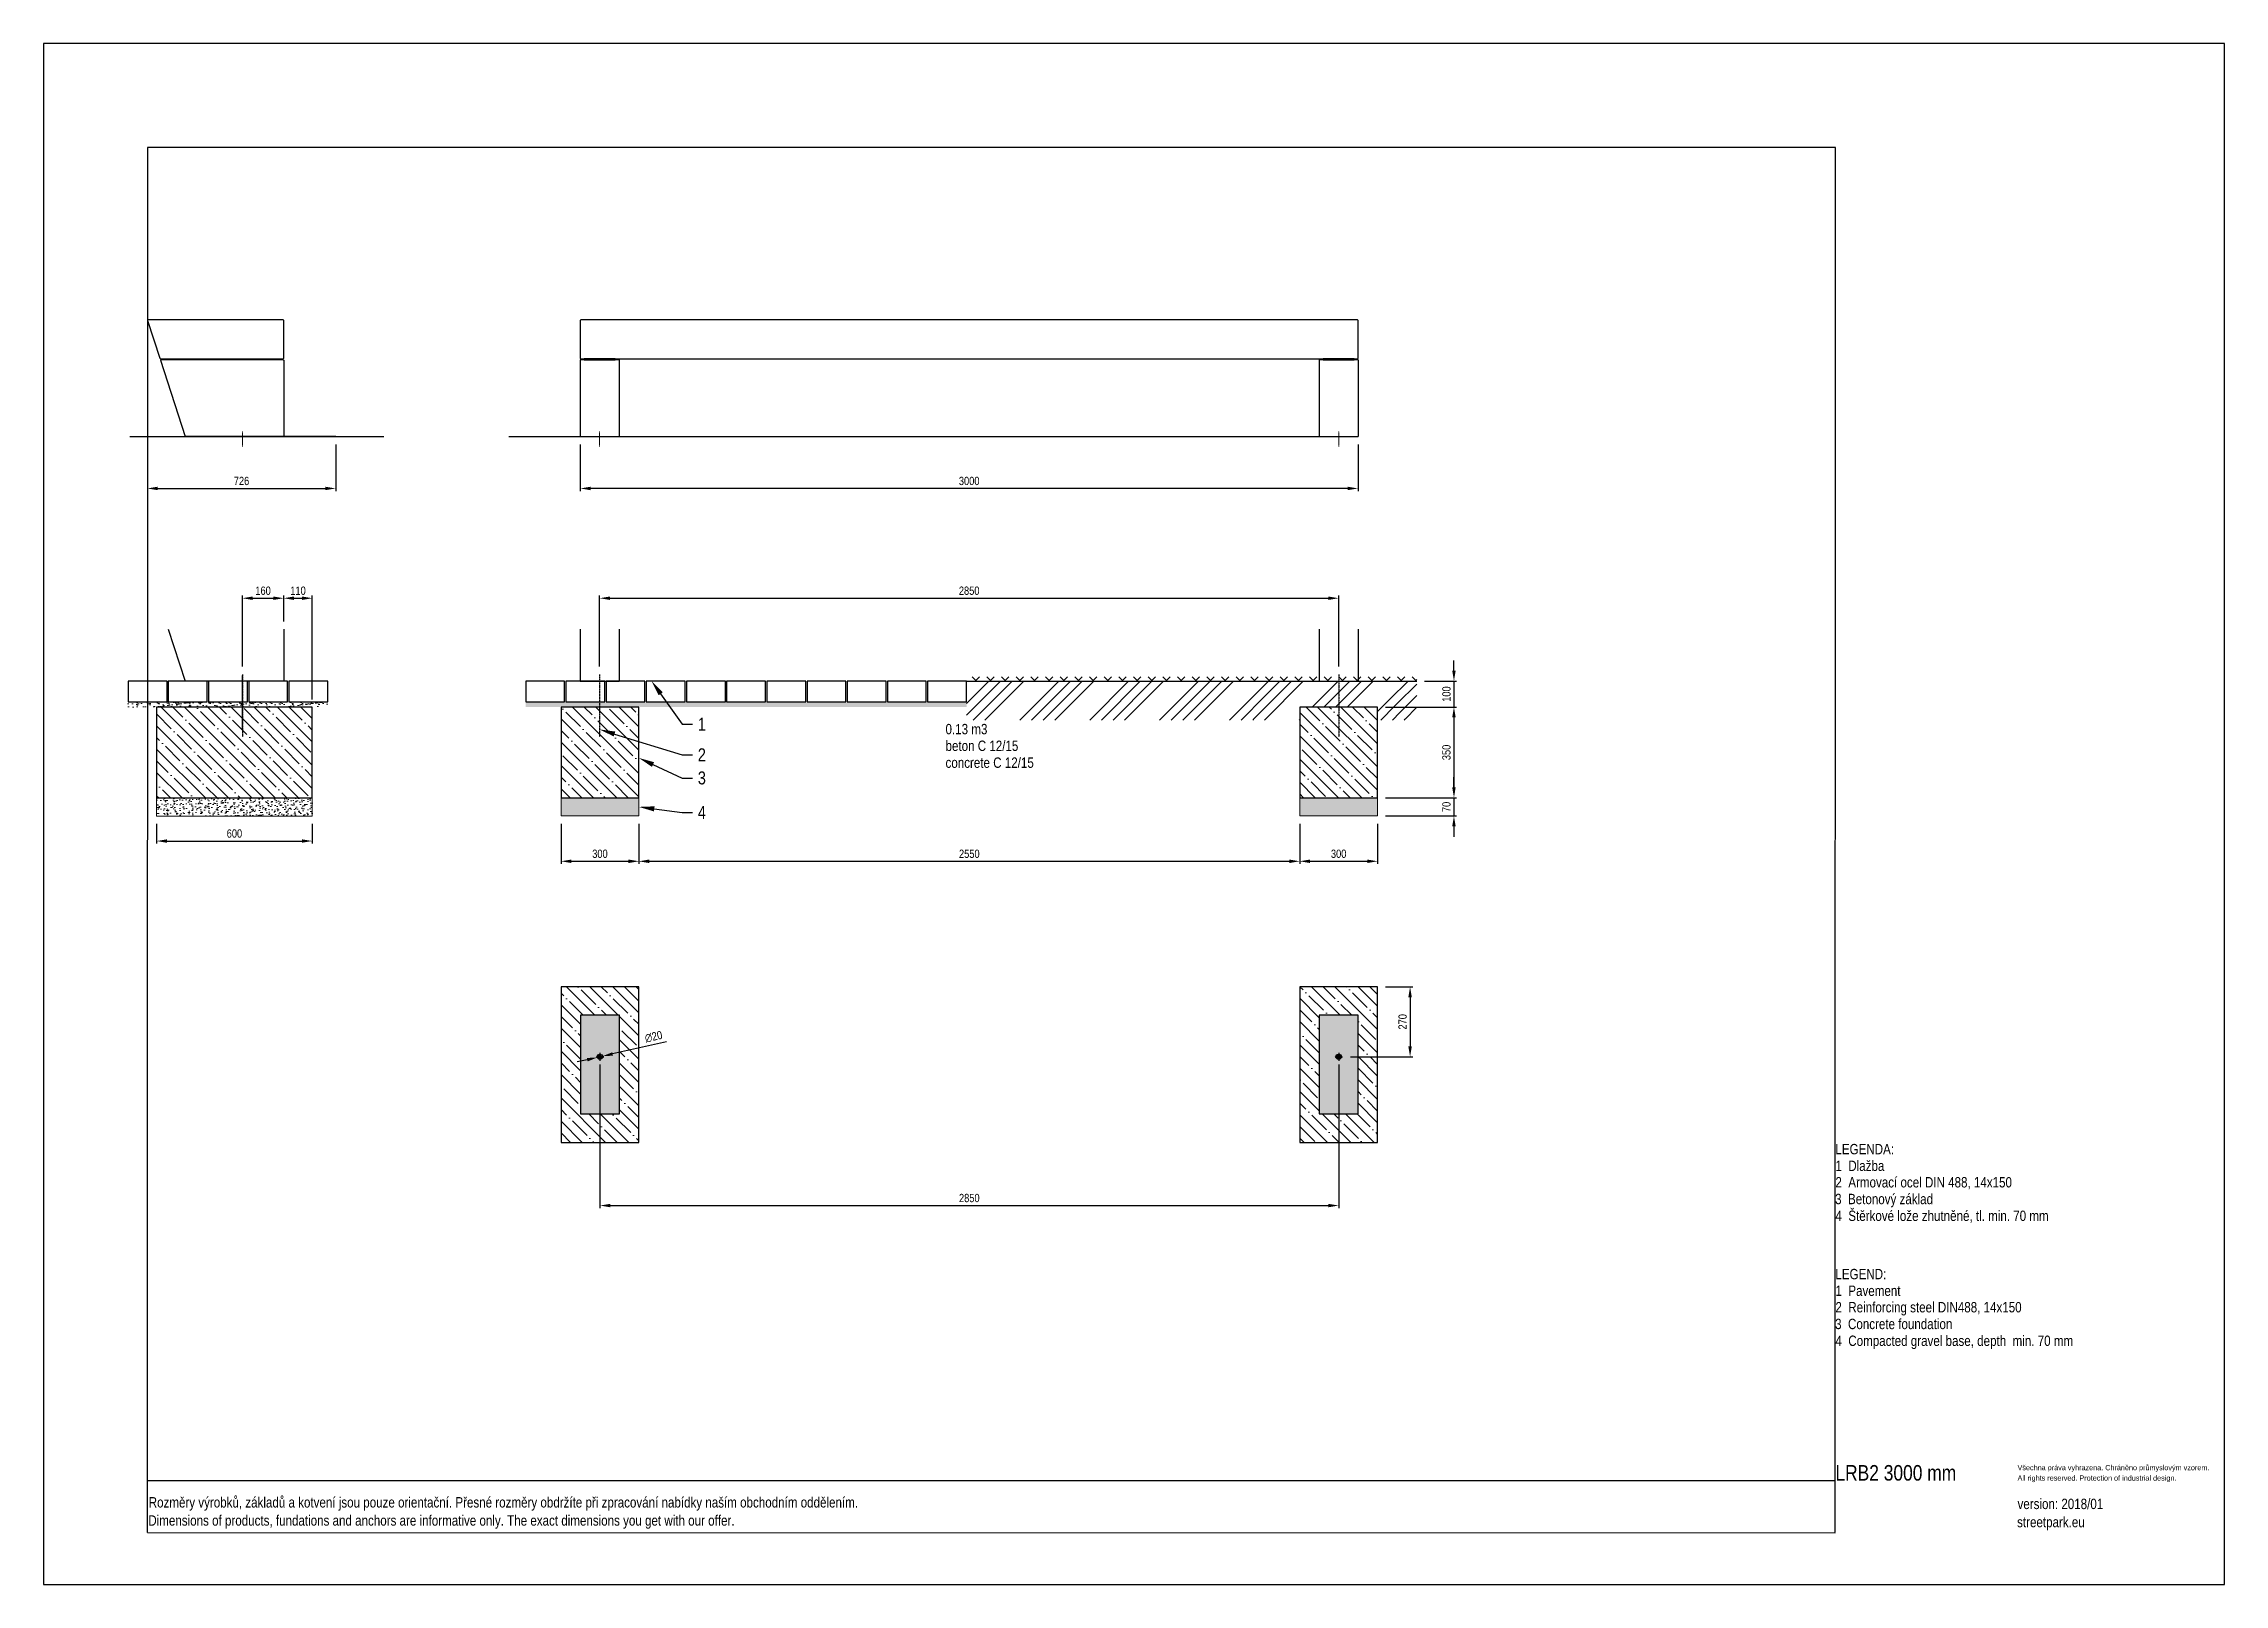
# Model space of a CAD drawing. Header units: millimetres. Extents: x 11004 to 19414, y 3085 to 9025.
import ezdxf
from ezdxf import colors
from ezdxf.entities.mleader import LeaderData, LeaderLine
from ezdxf.math import Vec2, Vec3

# ---------------------------------------------------------------- set-up
doc = ezdxf.new("R2010")
doc.units = ezdxf.units.MM
doc.header["$LTSCALE"] = 0.3
doc.linetypes.add('DashDot', pattern=[15, 9, -3, 0, -3])
doc.layers.add('Nekreslit', color=6, linetype='Continuous', plot=False)
doc.layers.add('SRAFY', color=251, linetype='Continuous', lineweight=13)
doc.styles.add('SEACAD_Arial', font='arial.ttf', dxfattribs={"width": 0.8})
doc.dimstyles.new('ISO-25', dxfattribs={"dimtxt": 1.6, "dimasz": 2, "dimexe": 0.5, "dimexo": 1.5, "dimtad": 1, "dimdec": 0, "dimtxsty": 'SEACAD_Arial', "dimcen": 2, "dimadec": 0, "dimazin": 0, "dimtfac": 1, "dimtdec": 0, "dimtmove": 0, "dimatfit": 3, "dimfxl": 1, "dimarcsym": 0})

# ---------------------------------------------------------------- blocks, each defined once
blk = doc.blocks.new('*D137')
at = {"color": 0, "lineweight": -2, "transparency": 16777216}
for p, q in [((12999.9, 6017.6), (12999.9, 5863)), ((13299.9, 6017.6), (13299.9, 5863)), ((13039.9, 5873), (13259.9, 5873))]:
    blk.add_line(p, q, dxfattribs=at)
at = {"color": 0, "transparency": 16777216}
for points in [[(13039.9, 5879.7), (13039.9, 5866.3), (12999.9, 5873)], [(13259.9, 5879.7), (13259.9, 5866.3), (13299.9, 5873)]]:
    blk.add_solid(points, dxfattribs=at)
at = {"layer": 'Defpoints', "color": 0, "transparency": 16777216}
for p in [(12999.9, 6047.6), (13299.9, 6047.6), (13299.9, 5873)]:
    blk.add_point(p, dxfattribs=at)
at = {"color": 0, "transparency": 16777216, "insert": (13149.9, 5901.8), "char_height": 32, "attachment_point": 5, "style": 'SEACAD_Arial'}
blk.add_mtext('300', dxfattribs=at)
blk = doc.blocks.new('*D138')
at = {"color": 0, "lineweight": -2, "transparency": 16777216}
for p, q in [((11440.3, 6017.3), (11440.3, 5941)), ((12040.3, 6017.3), (12040.3, 5941)), ((11480.3, 5951), (12000.3, 5951))]:
    blk.add_line(p, q, dxfattribs=at)
at = {"color": 0, "transparency": 16777216}
for points in [[(11480.3, 5957.7), (11480.3, 5944.4), (11440.3, 5951)], [(12000.3, 5957.7), (12000.3, 5944.4), (12040.3, 5951)]]:
    blk.add_solid(points, dxfattribs=at)
at = {"layer": 'Defpoints', "color": 0, "transparency": 16777216}
for p in [(11440.3, 6047.3), (12040.3, 6047.3), (12040.3, 5951)]:
    blk.add_point(p, dxfattribs=at)
at = {"color": 0, "transparency": 16777216, "insert": (11740.3, 5979.9), "char_height": 32, "attachment_point": 5, "style": 'SEACAD_Arial'}
blk.add_mtext('600', dxfattribs=at)
blk = doc.blocks.new('*D139')
at = {"color": 0, "lineweight": -2, "transparency": 16777216}
for p, q in [((15848.7, 6017.6), (15848.7, 5863)), ((16148.7, 6017.6), (16148.7, 5863)), ((15888.7, 5873), (16108.7, 5873))]:
    blk.add_line(p, q, dxfattribs=at)
at = {"color": 0, "transparency": 16777216}
for points in [[(15888.7, 5879.7), (15888.7, 5866.3), (15848.7, 5873)], [(16108.7, 5879.7), (16108.7, 5866.3), (16148.7, 5873)]]:
    blk.add_solid(points, dxfattribs=at)
at = {"layer": 'Defpoints', "color": 0, "transparency": 16777216}
for p in [(15848.7, 6047.6), (16148.7, 6047.6), (16148.7, 5873)]:
    blk.add_point(p, dxfattribs=at)
at = {"color": 0, "transparency": 16777216, "insert": (15998.7, 5901.8), "char_height": 32, "attachment_point": 5, "style": 'SEACAD_Arial'}
blk.add_mtext('300', dxfattribs=at)
blk = doc.blocks.new('*D140')
at = {"color": 0, "lineweight": -2, "transparency": 16777216}
for p, q in [((13299.9, 6017.6), (13299.9, 5863)), ((15848.7, 6017.6), (15848.7, 5863)), ((13339.9, 5873), (15808.7, 5873))]:
    blk.add_line(p, q, dxfattribs=at)
at = {"color": 0, "transparency": 16777216}
for points in [[(13339.9, 5879.7), (13339.9, 5866.3), (13299.9, 5873)], [(15808.7, 5879.7), (15808.7, 5866.3), (15848.7, 5873)]]:
    blk.add_solid(points, dxfattribs=at)
at = {"layer": 'Defpoints', "color": 0, "transparency": 16777216}
for p in [(13299.9, 6047.6), (15848.7, 6047.6), (15848.7, 5873)]:
    blk.add_point(p, dxfattribs=at)
at = {"color": 0, "transparency": 16777216, "insert": (14574.3, 5901.8), "char_height": 32, "attachment_point": 5, "style": 'SEACAD_Arial'}
blk.add_mtext('2550', dxfattribs=at)
blk = doc.blocks.new('*D141')
at = {"color": 0, "lineweight": -2, "transparency": 16777216}
for p, q in [((13148.7, 6623.6), (13148.7, 6897.2)), ((15998.7, 6623.6), (15998.7, 6897.2)), ((13188.7, 6887.2), (15958.7, 6887.2))]:
    blk.add_line(p, q, dxfattribs=at)
at = {"color": 0, "transparency": 16777216}
for points in [[(13188.7, 6893.8), (13188.7, 6880.5), (13148.7, 6887.2)], [(15958.7, 6893.8), (15958.7, 6880.5), (15998.7, 6887.2)]]:
    blk.add_solid(points, dxfattribs=at)
at = {"layer": 'Defpoints', "color": 0, "transparency": 16777216}
for p in [(15998.7, 6887.2), (13148.7, 6593.6), (15998.7, 6593.6)]:
    blk.add_point(p, dxfattribs=at)
at = {"color": 0, "transparency": 16777216, "insert": (14573.7, 6916), "char_height": 32, "attachment_point": 5, "style": 'SEACAD_Arial'}
blk.add_mtext('2850', dxfattribs=at)
blk = doc.blocks.new('*D136')
at = {"color": 0, "lineweight": -2, "transparency": 16777216}
for p, q in [((11404.4, 7928.5), (11404.4, 7300.4)), ((12130.8, 7480.4), (12130.8, 7300.4)), ((11444.4, 7310.4), (12090.8, 7310.4))]:
    blk.add_line(p, q, dxfattribs=at)
at = {"color": 0, "transparency": 16777216}
for points in [[(11444.4, 7317), (11444.4, 7303.7), (11404.4, 7310.4)], [(12090.8, 7317), (12090.8, 7303.7), (12130.8, 7310.4)]]:
    blk.add_solid(points, dxfattribs=at)
at = {"layer": 'Defpoints', "color": 0, "transparency": 16777216}
for p in [(11404.4, 7958.5), (12130.8, 7510.4), (12130.8, 7310.4)]:
    blk.add_point(p, dxfattribs=at)
at = {"color": 0, "transparency": 16777216, "insert": (11767.6, 7339.2), "char_height": 32, "attachment_point": 5, "style": 'SEACAD_Arial'}
blk.add_mtext('726', dxfattribs=at)
blk = doc.blocks.new('*D142')
at = {"color": 0, "lineweight": -2, "transparency": 16777216}
for p, q in [((13073.7, 7480.4), (13073.7, 7300.4)), ((16073.7, 7480.4), (16073.7, 7300.4)), ((16033.7, 7310.4), (13113.7, 7310.4))]:
    blk.add_line(p, q, dxfattribs=at)
at = {"color": 0, "transparency": 16777216}
for points in [[(13113.7, 7317), (13113.7, 7303.7), (13073.7, 7310.4)], [(16033.7, 7317), (16033.7, 7303.7), (16073.7, 7310.4)]]:
    blk.add_solid(points, dxfattribs=at)
at = {"layer": 'Defpoints', "color": 0, "transparency": 16777216}
for p in [(13073.7, 7510.4), (16073.7, 7510.4), (13073.7, 7310.4)]:
    blk.add_point(p, dxfattribs=at)
at = {"color": 0, "transparency": 16777216, "insert": (14573.7, 7339.2), "char_height": 32, "attachment_point": 5, "style": 'SEACAD_Arial'}
blk.add_mtext('3000', dxfattribs=at)
blk = doc.blocks.new('*D143')
at = {"color": 0, "lineweight": -2, "transparency": 16777216}
for p, q in [((11770.8, 6623.6), (11770.8, 6897.2)), ((11930.6, 6797.6), (11930.6, 6897.2)), ((11810.8, 6887.2), (11890.6, 6887.2))]:
    blk.add_line(p, q, dxfattribs=at)
at = {"color": 0, "transparency": 16777216}
for points in [[(11810.8, 6893.8), (11810.8, 6880.5), (11770.8, 6887.2)], [(11890.6, 6893.8), (11890.6, 6880.5), (11930.6, 6887.2)]]:
    blk.add_solid(points, dxfattribs=at)
at = {"layer": 'Defpoints', "color": 0, "transparency": 16777216}
for p in [(11930.6, 6887.2), (11930.6, 6767.6), (11770.8, 6593.6)]:
    blk.add_point(p, dxfattribs=at)
at = {"color": 0, "transparency": 16777216, "insert": (11850.7, 6916), "char_height": 32, "attachment_point": 5, "style": 'SEACAD_Arial'}
blk.add_mtext('160', dxfattribs=at)
blk = doc.blocks.new('*D144')
at = {"color": 0, "lineweight": -2, "transparency": 16777216}
for p, q in [((16443.3, 6607.6), (16443.3, 6647.6)), ((16330, 6567.6), (16453.3, 6567.6)), ((16443.3, 6567.6), (16443.3, 6467.6)), ((16178.7, 6467.6), (16453.3, 6467.6)), ((16443.3, 6427.6), (16443.3, 6387.6))]:
    blk.add_line(p, q, dxfattribs=at)
at = {"color": 0, "transparency": 16777216}
for points in [[(16436.6, 6607.6), (16449.9, 6607.6), (16443.3, 6567.6)], [(16436.6, 6427.6), (16449.9, 6427.6), (16443.3, 6467.6)]]:
    blk.add_solid(points, dxfattribs=at)
at = {"layer": 'Defpoints', "color": 0, "transparency": 16777216}
for p in [(16300, 6567.6), (16148.7, 6467.6), (16443.3, 6467.6)]:
    blk.add_point(p, dxfattribs=at)
at = {"color": 0, "transparency": 16777216, "insert": (16414.4, 6517.6), "char_height": 32, "attachment_point": 5, "rotation": 90, "style": 'SEACAD_Arial'}
blk.add_mtext('100', dxfattribs=at)
blk = doc.blocks.new('*D145')
at = {"color": 0, "lineweight": -2, "transparency": 16777216}
for p, q in [((16178.7, 6467.6), (16453.3, 6467.6)), ((16443.3, 6427.6), (16443.3, 6157.6)), ((16178.7, 6117.6), (16453.3, 6117.6))]:
    blk.add_line(p, q, dxfattribs=at)
at = {"color": 0, "transparency": 16777216}
for points in [[(16436.6, 6427.6), (16449.9, 6427.6), (16443.3, 6467.6)], [(16436.6, 6157.6), (16449.9, 6157.6), (16443.3, 6117.6)]]:
    blk.add_solid(points, dxfattribs=at)
at = {"layer": 'Defpoints', "color": 0, "transparency": 16777216}
for p in [(16148.7, 6467.6), (16148.7, 6117.6), (16443.3, 6117.6)]:
    blk.add_point(p, dxfattribs=at)
at = {"color": 0, "transparency": 16777216, "insert": (16414.4, 6292.6), "char_height": 32, "attachment_point": 5, "rotation": 90, "style": 'SEACAD_Arial'}
blk.add_mtext('350', dxfattribs=at)
blk = doc.blocks.new('*D146')
at = {"color": 0, "lineweight": -2, "transparency": 16777216}
for p, q in [((16443.3, 6157.6), (16443.3, 6197.6)), ((16178.7, 6117.6), (16453.3, 6117.6)), ((16443.3, 6117.6), (16443.3, 6047.6)), ((16178.7, 6047.6), (16453.3, 6047.6)), ((16443.3, 6007.6), (16443.3, 5967.6))]:
    blk.add_line(p, q, dxfattribs=at)
at = {"color": 0, "transparency": 16777216}
for points in [[(16436.6, 6157.6), (16449.9, 6157.6), (16443.3, 6117.6)], [(16436.6, 6007.6), (16449.9, 6007.6), (16443.3, 6047.6)]]:
    blk.add_solid(points, dxfattribs=at)
at = {"layer": 'Defpoints', "color": 0, "transparency": 16777216}
for p in [(16148.7, 6117.6), (16148.7, 6047.6), (16443.3, 6047.6)]:
    blk.add_point(p, dxfattribs=at)
at = {"color": 0, "transparency": 16777216, "insert": (16414.4, 6082.6), "char_height": 32, "attachment_point": 5, "rotation": 90, "style": 'SEACAD_Arial'}
blk.add_mtext('70', dxfattribs=at)
blk = doc.blocks.new('*D147')
at = {"color": 0, "lineweight": -2, "transparency": 16777216}
for p, q in [((11930.6, 6797.6), (11930.6, 6897.2)), ((12040.3, 6497.3), (12040.3, 6897.2)), ((11970.6, 6887.2), (12000.3, 6887.2))]:
    blk.add_line(p, q, dxfattribs=at)
at = {"color": 0, "transparency": 16777216}
for points in [[(11970.6, 6893.8), (11970.6, 6880.5), (11930.6, 6887.2)], [(12000.3, 6893.8), (12000.3, 6880.5), (12040.3, 6887.2)]]:
    blk.add_solid(points, dxfattribs=at)
at = {"layer": 'Defpoints', "color": 0, "transparency": 16777216}
for p in [(12040.3, 6887.2), (11930.6, 6767.6), (12040.3, 6467.3)]:
    blk.add_point(p, dxfattribs=at)
at = {"color": 0, "transparency": 16777216, "insert": (11985.5, 6916), "char_height": 32, "attachment_point": 5, "style": 'SEACAD_Arial'}
blk.add_mtext('110', dxfattribs=at)
blk = doc.blocks.new('*D148')
at = {"color": 0, "lineweight": -2, "transparency": 16777216}
for p, q in [((13407, 5177.5), (13198.7, 5130.2)), ((13101.2, 5108), (13062.1, 5099.2)), ((13140.2, 5116.9), (13159.7, 5121.3))]:
    blk.add_line(p, q, dxfattribs=at)
at = {"color": 0, "transparency": 16777216}
for points in [[(13197.2, 5136.7), (13200.2, 5123.7), (13159.7, 5121.3)], [(13099.7, 5114.5), (13102.6, 5101.5), (13140.2, 5116.9)]]:
    blk.add_solid(points, dxfattribs=at)
at = {"layer": 'Defpoints', "color": 0, "transparency": 16777216}
for p in [(13140.2, 5116.9), (13159.7, 5121.3)]:
    blk.add_point(p, dxfattribs=at)
at = {"color": 0, "transparency": 16777216, "insert": (13356.8, 5196.5), "char_height": 32, "attachment_point": 5, "rotation": 12.79131, "style": 'SEACAD_Arial'}
blk.add_mtext('∅20', dxfattribs=at)
blk = doc.blocks.new('*D149')
at = {"color": 0, "lineweight": -2, "transparency": 16777216}
for p, q in [((13149.9, 5089.1), (13149.9, 4535.7)), ((15998.7, 5089.1), (15998.7, 4535.7)), ((13189.9, 4545.7), (15958.7, 4545.7))]:
    blk.add_line(p, q, dxfattribs=at)
at = {"color": 0, "transparency": 16777216}
for points in [[(13189.9, 4552.4), (13189.9, 4539), (13149.9, 4545.7)], [(15958.7, 4552.4), (15958.7, 4539), (15998.7, 4545.7)]]:
    blk.add_solid(points, dxfattribs=at)
at = {"layer": 'Defpoints', "color": 0, "transparency": 16777216}
for p in [(13149.9, 5119.1), (15998.7, 5119.1), (15998.7, 4545.7)]:
    blk.add_point(p, dxfattribs=at)
at = {"color": 0, "transparency": 16777216, "insert": (14574.3, 4574.6), "char_height": 32, "attachment_point": 5, "style": 'SEACAD_Arial'}
blk.add_mtext('2850', dxfattribs=at)
blk = doc.blocks.new('*D150')
at = {"color": 0, "lineweight": -2, "transparency": 16777216}
for p, q in [((16178.7, 5389.1), (16284.2, 5389.1)), ((16274.2, 5349.1), (16274.2, 5159.1)), ((16043.7, 5119.1), (16284.2, 5119.1))]:
    blk.add_line(p, q, dxfattribs=at)
at = {"color": 0, "transparency": 16777216}
for points in [[(16267.5, 5349.1), (16280.8, 5349.1), (16274.2, 5389.1)], [(16267.5, 5159.1), (16280.8, 5159.1), (16274.2, 5119.1)]]:
    blk.add_solid(points, dxfattribs=at)
at = {"layer": 'Defpoints', "color": 0, "transparency": 16777216}
for p in [(16148.7, 5389.1), (16013.7, 5119.1), (16274.2, 5119.1)]:
    blk.add_point(p, dxfattribs=at)
at = {"color": 0, "transparency": 16777216, "insert": (16245.3, 5254.1), "char_height": 32, "attachment_point": 5, "rotation": 90, "style": 'SEACAD_Arial'}
blk.add_mtext('270', dxfattribs=at)

msp = doc.modelspace()

# ---------------------------------------------------------------- hatches: boundary and pattern name
at = {"layer": 'SRAFY'}
h = msp.add_hatch(dxfattribs=at)
h.set_pattern_fill('TERACO', color=256, scale=20)
h.set_pattern_definition([(45, (6793.083, 1252.974), (-28.28427, 28.28427), [20, -20]), (135, (6849.65, 1252.974), (-28.28427, -28.28427), [20, -20])])
h.paths.add_polyline_path([(14563.5, 6567.6), (14563.5, 6590.7), (16300.2, 6590.7), (16300.2, 6567.6)])
h = msp.add_hatch(dxfattribs=at)
h.set_pattern_fill('ANSI34', color=256, scale=10)
edge = h.paths.add_edge_path(flags=17)
edge.add_line((16148.7, 6562.8), (16148.7, 6467.6))
edge.add_line((16148.7, 6467.6), (16148.7, 6417.6))
edge.add_line((16148.7, 6417.6), (16257.2, 6417.6))
edge.add_arc((15945, 6297.4), 334.6, 21.05281, 52.48177)
edge = h.paths.add_edge_path()
edge.add_line((16300, 6567.6), (16142.3, 6567.6))
edge.add_arc((15945, 6297.4), 334.6, 21.05281, 53.85882, ccw=False)
edge.add_line((16257.2, 6417.6), (16300, 6417.6))
edge.add_line((16300, 6417.6), (16300, 6567.6))
edge = h.paths.add_edge_path()
edge.add_line((15742.1, 6567.6), (14563.5, 6567.6))
edge.add_line((14563.5, 6567.6), (14563.5, 6417.6))
edge.add_line((14563.5, 6417.6), (15670.5, 6417.6))
edge.add_arc((15998.7, 6353), 334.6, 140.08557, 168.85428, ccw=False)
edge = h.paths.add_edge_path()
edge.add_line((15848.7, 6467.6), (15998.7, 6467.6))
edge.add_line((15998.7, 6467.6), (15998.7, 6567.6))
edge.add_line((15998.7, 6567.6), (15742.1, 6567.6))
edge.add_arc((15998.7, 6353), 334.6, 140.08557, 168.85428)
edge.add_line((15670.5, 6417.6), (15848.7, 6417.6))
edge.add_line((15848.7, 6417.6), (15848.7, 6467.6))
h.paths.add_polyline_path([(16148.7, 6567.6), (16073.7, 6567.6), (15998.7, 6567.6), (15998.7, 6467.6), (16148.7, 6467.6)])
h = msp.add_hatch(dxfattribs=at)
h.set_pattern_fill('AR-SAND', color=256, scale=0.5)
h.set_pattern_definition([(37.5, (4796.991, 1252.974), (-0.800016, 24.47066), [0, -19.304, 0, -21.59, 0, -20.6375]), (7.5, (4796.99, 1252.974), (22.47616, 35.84126), [0, -10.414, 0, -17.399, 0, -6.6675]), (327.5, (4781.37, 1252.974), (39.54962, 0.07186), [0, -6.35, 0, -22.86, 0, -29.845]), (317.5, (4781.37, 1252.974), (38.17782, 11.14647), [0, -3.175, 0, -14.986, 0, -17.145])])
h.paths.add_polyline_path([(11330.3, 6487.6), (11330.3, 6467.7), (11363, 6467.6), (11482.9, 6467.5), (11482.9, 6487.6)])
h.paths.add_polyline_path([(12100.2, 6467.3), (12100.2, 6487.6), (11482.9, 6487.6), (11482.9, 6467.5), (11612.9, 6467.3)])
h = msp.add_hatch(dxfattribs=at)
h.set_pattern_fill('AR-SAND', color=256, scale=0.5)
h.set_pattern_definition([(37.5, (6646.947, 1039.322), (-0.800016, 24.47066), [0, -19.304, 0, -21.59, 0, -20.6375]), (7.5, (6646.947, 1039.322), (22.47616, 35.84126), [0, -10.414, 0, -17.399, 0, -6.6675]), (327.5, (6631.326, 1039.322), (39.54962, 0.07186), [0, -6.35, 0, -22.86, 0, -29.845]), (317.5, (6631.326, 1039.322), (38.17782, 11.14647), [0, -3.175, 0, -14.986, 0, -17.145])])
h.paths.add_polyline_path([(14563.5, 6467.3), (14563.5, 6487.6), (12863.7, 6487.6), (12863.7, 6467.5), (13144, 6467.3)])
h = msp.add_hatch(dxfattribs=at)
h.set_pattern_fill('ANSI35', color=256, scale=10, angle=90)
h.set_pattern_definition([(135, (5939.987, 939.32), (-44.9013, -44.9013), []), (135, (5939.987, 984.22), (-44.9013, -44.9013), [79.375, -15.875, 0, -15.875])])
h.paths.add_polyline_path([(12040.3, 6467.3), (11440.4, 6467.6), (11440.3, 6117.3), (12040.3, 6117.3)])
h = msp.add_hatch(dxfattribs=at)
h.set_pattern_fill('ANSI35', color=256, scale=10, angle=90)
h.set_pattern_definition([(135, (6249.51, 1408.09), (-44.90128, -44.90128), []), (135, (6249.51, 1452.99), (-44.90128, -44.90128), [79.375, -15.875, 0, -15.875])])
h.paths.add_polyline_path([(13299.9, 6467.6), (12999.9, 6467.6), (12999.9, 6117.6), (13299.9, 6117.6)])
h.paths.add_polyline_path([(16148.7, 6467.6), (15848.7, 6467.6), (15848.7, 6117.6), (16148.7, 6117.6)])
h = msp.add_hatch(dxfattribs=at)
h.set_pattern_fill('AR-SAND', color=256, scale=0.5, angle=90)
h.set_pattern_definition([(127.5, (5939.987, 939.322), (-24.47066, -0.800016), [0, -19.304, 0, -21.59, 0, -20.6375]), (97.5, (5939.987, 939.322), (-35.84126, 22.47616), [0, -10.414, 0, -17.399, 0, -6.6675]), (57.5, (5939.987, 923.7), (-0.07186, 39.54962), [0, -6.35, 0, -22.86, 0, -29.845]), (47.5, (5939.987, 923.7), (-11.14647, 38.17782), [0, -3.175, 0, -14.986, 0, -17.145])])
h.paths.add_polyline_path([(12040.3, 6117.3), (11440.3, 6117.3), (11440.3, 6047.3), (12040.3, 6047.3)])
h = msp.add_hatch(dxfattribs=at)
h.set_pattern_fill('AR-SAND', color=256, scale=0.5)
h.set_pattern_definition([(37.5, (6249.513, 1408.09), (-0.800016, 24.470662), [0, -19.304, 0, -21.59, 0, -20.6375]), (7.5, (6249.513, 1408.09), (22.47616, 35.841255), [0, -10.414, 0, -17.399, 0, -6.6675]), (327.5, (6233.892, 1408.09), (39.54962, 0.07186), [0, -6.35, 0, -22.86, 0, -29.845]), (317.5, (6233.892, 1408.09), (38.17782, 11.14647), [0, -3.175, 0, -14.986, 0, -17.145])])
h.paths.add_polyline_path([(13299.9, 6117.6), (12999.9, 6117.6), (12999.9, 6047.6), (13299.9, 6047.6)])
h.paths.add_polyline_path([(16148.7, 6117.6), (15848.7, 6117.6), (15848.7, 6047.6), (16148.7, 6047.6)])
h = msp.add_hatch(dxfattribs=at)
h.set_pattern_fill('ANSI35', color=256, scale=10, angle=90, style=0)
h.paths.add_polyline_path([(13299.9, 5389.1), (12999.9, 5389.1), (12999.9, 4789.1), (13299.9, 4789.1)])
h.paths.add_polyline_path([(13074.9, 4899.1), (13074.9, 5279.1), (13224.9, 5279.1), (13224.9, 4899.1)], flags=16)
h = msp.add_hatch(dxfattribs=at)
h.set_pattern_fill('ANSI35', color=256, scale=10, angle=90, style=0)
h.paths.add_polyline_path([(16148.7, 5389.1), (15848.7, 5389.1), (15848.7, 4789.1), (16148.7, 4789.1)])
h.paths.add_polyline_path([(15923.7, 4899.1), (15923.7, 5279.1), (16073.7, 5279.1), (16073.7, 4899.1)], flags=16)
h = msp.add_hatch(dxfattribs=at)
h.set_pattern_fill('ANSI35', color=256, scale=5)
h.paths.add_polyline_path([(16073.7, 5279.1), (15923.7, 5279.1), (15923.7, 4899.1), (16073.7, 4899.1)])
h.paths.add_polyline_path([(15998.7, 5129.1), (15998.7, 5126.1, -0.414214), (16005.7, 5119.1), (16008.7, 5119.1, 0.413265)], flags=16)
h.paths.add_polyline_path([(16008.7, 5119.1), (16005.7, 5119.1, -0.414214), (15998.7, 5112.1), (15998.7, 5109.1, 0.413265)], flags=16)
h.paths.add_polyline_path([(13224.9, 5279.1), (13074.9, 5279.1), (13074.9, 4899.1), (13224.9, 4899.1)])
h.paths.add_polyline_path([(13159.9, 5119.1, -1), (13139.9, 5119.1, -1)], flags=16)
h.paths.add_polyline_path([(13156.9, 5119.1, -1), (13142.9, 5119.1, -1)], flags=0)
h = msp.add_hatch(dxfattribs=at)
h.set_pattern_fill('ANSI31', color=256)
h.paths.add_polyline_path([(13149.9, 5126.1, 0.414214), (13142.9, 5119.1), (13149.9, 5119.1)])
h.paths.add_polyline_path([(13149.9, 5126.1), (13149.9, 5119.1), (13156.9, 5119.1, 0.414214)])
h.paths.add_polyline_path([(13156.9, 5119.1), (13149.9, 5119.1), (13149.9, 5112.1, 0.414214)])
h.paths.add_polyline_path([(13149.9, 5119.1), (13142.9, 5119.1, 0.414214), (13149.9, 5112.1)])
h.paths.add_polyline_path([(15998.7, 5126.1, 0.412859), (15991.7, 5119.1), (15998.7, 5119.1)])
h.paths.add_polyline_path([(15998.7, 5126.1), (15998.7, 5119.1), (16005.7, 5119.1, 0.412859)])
h.paths.add_polyline_path([(16005.7, 5119.1), (15998.7, 5119.1), (15998.7, 5112.1, 0.412859)])
h.paths.add_polyline_path([(15998.7, 5119.1), (15991.7, 5119.1, 0.412859), (15998.7, 5112.1)])

# ---------------------------------------------------------------- linework, layer by layer
for p, q in [((11455.9, 7806.4), (11454.6, 7804.5)), ((11454.6, 7804.5), (11550.4, 7510.4)), ((11928.8, 7806.4), (11455.9, 7806.4)), ((11928.8, 7806.4), (11930.8, 7804.4)), ((11930.8, 7804.4), (11930.8, 7510.4)), ((13073.7, 7806.4), (13073.7, 7510.4)), ((13223.7, 7806.4), (13073.7, 7806.4)), ((13223.7, 7806.4), (13223.7, 7510.4)), ((15923.7, 7806.4), (15923.7, 7510.4)), ((16073.7, 7806.4), (15923.7, 7806.4)), ((16073.7, 7806.4), (16073.7, 7510.4)), ((11336.7, 7510.4), (12317, 7510.4)), ((12130.8, 7510.4), (11550.4, 7510.4)), ((11930.8, 7510.4), (11550.4, 7510.4)), ((11833.6, 7510.4), (12120.6, 7510.4)), ((12798, 7510.4), (16004.6, 7510.4)), ((13073.7, 7510.4), (13223.7, 7510.4)), ((13073.7, 7510.4), (13223.7, 7510.4)), ((15923.7, 7510.4), (16073.7, 7510.4)), ((15923.7, 7510.4), (16073.7, 7510.4)), ((11485.1, 6767.6), (11550.2, 6567.6)), ((11930.6, 6767.6), (11930.6, 6567.6)), ((13073.7, 6767.6), (13073.7, 6567.6)), ((13223.7, 6767.6), (13223.7, 6567.6)), ((15923.7, 6767.6), (15923.7, 6567.6)), ((16073.7, 6767.6), (16073.7, 6567.6)), ((11930.6, 6567.6), (11550.2, 6567.6)), ((13073.7, 6567.6), (13223.7, 6567.6)), ((14563.5, 6567.6), (16300, 6567.6)), ((15923.7, 6567.6), (16073.7, 6567.6)), ((11330.3, 6487.6), (11480.3, 6487.6))]:
    msp.add_line(p, q)
at = {"linetype": 'DashDot', "lineweight": 15, "ltscale": 0.1}
for p, q in [((11770.8, 7531.5), (11770.8, 7471.9)), ((13148.7, 7531.5), (13148.7, 7471.9)), ((15998.7, 7531.5), (15998.7, 7471.9))]:
    msp.add_line(p, q, dxfattribs=at)
at = {"color": 7, "linetype": 'Continuous'}
for p, q in [((11480.3, 6567.6), (11330.3, 6567.6)), ((11330.3, 6567.6), (11330.3, 6487.6)), ((11480.3, 6487.6), (11480.3, 6567.6)), ((11635.3, 6567.6), (11485.3, 6567.6)), ((11485.3, 6567.6), (11485.3, 6487.6)), ((11635.3, 6487.6), (11635.3, 6567.6)), ((11790.3, 6567.6), (11640.3, 6567.6)), ((11640.3, 6567.6), (11640.3, 6487.6)), ((11790.3, 6487.6), (11790.3, 6567.6)), ((11945.3, 6567.6), (11795.3, 6567.6)), ((11795.3, 6567.6), (11795.3, 6487.6)), ((11945.3, 6487.6), (11945.3, 6567.6)), ((12100.3, 6567.6), (11950.3, 6567.6)), ((11950.3, 6567.6), (11950.3, 6487.6)), ((12100.3, 6487.6), (12100.3, 6567.6)), ((11485.3, 6487.6), (11635.3, 6487.6)), ((11640.3, 6487.6), (11790.3, 6487.6)), ((11795.3, 6487.6), (11945.3, 6487.6)), ((11950.3, 6487.6), (12100.3, 6487.6))]:
    msp.add_line(p, q, dxfattribs=at)
at = {"ltscale": 3}
msp.add_line((11770.6, 6588.7), (11770.6, 6378), dxfattribs=at)
at = {"linetype": 'DashDot', "lineweight": 30}
for p, q in [((11770.8, 6593.6), (11770.8, 6353)), ((13148.7, 6593.6), (13148.7, 6353)), ((15998.7, 6593.6), (15998.7, 6353))]:
    msp.add_line(p, q, dxfattribs=at)
at = {"linetype": 'DashDot', "ltscale": 0.1}
for p, q in [((13149.9, 5134.1), (13149.9, 5104.1)), ((15998.7, 5134.1), (15998.7, 5104.1)), ((15998.7, 5134.1), (15998.7, 5104.1)), ((13134.9, 5119.1), (13164.9, 5119.1)), ((15983.7, 5119.1), (16013.7, 5119.1)), ((15983.7, 5119.1), (16013.7, 5119.1))]:
    msp.add_line(p, q, dxfattribs=at)
for points in [[(11930.8, 7812.4), (11930.8, 7958.4), (11928.8, 7960.4), (11405.8, 7960.4), (11404.4, 7958.5), (11452, 7812.3), (11454.6, 7810.4), (11928.8, 7810.4)], [(13075.7, 7810.4), (16071.7, 7810.4), (16073.7, 7812.4), (16073.7, 7958.4), (16071.7, 7960.4), (13075.7, 7960.4), (13073.7, 7958.4), (13073.7, 7812.4)], [(11920.8, 7806.4), (11480.8, 7806.4), (11480.8, 7810.4), (11920.8, 7810.4)], [(13088.7, 7806.4), (13208.7, 7806.4), (13208.7, 7810.4), (13088.7, 7810.4)], [(15938.7, 7806.4), (16058.7, 7806.4), (16058.7, 7810.4), (15938.7, 7810.4)], [(12863.5, 6487.6), (13013.5, 6487.6), (13013.5, 6567.6), (12863.5, 6567.6)], [(13018.5, 6487.6), (13168.5, 6487.6), (13168.5, 6567.6), (13018.5, 6567.6)], [(13173.5, 6487.6), (13323.5, 6487.6), (13323.5, 6567.6), (13173.5, 6567.6)], [(13328.5, 6487.6), (13478.5, 6487.6), (13478.5, 6567.6), (13328.5, 6567.6)], [(13483.5, 6487.6), (13633.5, 6487.6), (13633.5, 6567.6), (13483.5, 6567.6)], [(13638.5, 6487.6), (13788.5, 6487.6), (13788.5, 6567.6), (13638.5, 6567.6)], [(13793.5, 6487.6), (13943.5, 6487.6), (13943.5, 6567.6), (13793.5, 6567.6)], [(13948.5, 6487.6), (14098.5, 6487.6), (14098.5, 6567.6), (13948.5, 6567.6)], [(14103.5, 6487.6), (14253.5, 6487.6), (14253.5, 6567.6), (14103.5, 6567.6)], [(14258.5, 6487.6), (14408.5, 6487.6), (14408.5, 6567.6), (14258.5, 6567.6)], [(14413.5, 6487.6), (14563.5, 6487.6), (14563.5, 6567.6), (14413.5, 6567.6)], [(11440.3, 6117.3), (12040.3, 6117.3), (12040.3, 6467.3), (11440.3, 6467.6)], [(12999.9, 6117.6), (13299.9, 6117.6), (13299.9, 6467.6), (12999.9, 6467.6)], [(15848.7, 6117.6), (16148.7, 6117.6), (16148.7, 6467.6), (15848.7, 6467.6)], [(12999.9, 4789.1), (13299.9, 4789.1), (13299.9, 5389.1), (12999.9, 5389.1)], [(15848.7, 4789.1), (16148.7, 4789.1), (16148.7, 5389.1), (15848.7, 5389.1)], [(13074.9, 4899.1), (13224.9, 4899.1), (13224.9, 5279.1), (13074.9, 5279.1)], [(15923.7, 4899.1), (16073.7, 4899.1), (16073.7, 5279.1), (15923.7, 5279.1)]]:
    msp.add_lwpolyline(points, close=True)
msp.add_lwpolyline([(11518.6, 7810.4), (11776.6, 7810.4)])
at = {"color": 7, "linetype": 'Continuous'}
for centre in [(11544.3, 6567.6), (12060.4, 6567.6)]:
    msp.add_circle(centre, 0.01, dxfattribs=at)
for centre, radius in [((13149.9, 5119.1), 10), ((13149.9, 5119.1), 7), ((15998.7, 5119.1), 10), ((15998.7, 5119.1), 10), ((15998.7, 5119.1), 7), ((15998.7, 5119.1), 7)]:
    msp.add_circle(centre, radius)
at = {"layer": 'Nekreslit'}
for p, q in [((11404.4, 8625.3), (11404, 3285.3)), ((17914.4, 8625.3), (11404.4, 8625.3)), ((17913.9, 3284.8), (17914.4, 8625.3)), ((11404.4, 3485.3), (17913.9, 3485.3)), ((11404.4, 3285.3), (17913.9, 3284.6))]:
    msp.add_line(p, q, dxfattribs=at)
msp.add_lwpolyline([(11004.4, 3085.3), (19414.4, 3085.3), (19414.4, 9025.3), (11004.4, 9025.3)], close=True, dxfattribs=at)
at = {"layer": 'SRAFY'}
for p, q in [((11440.3, 6117.3), (11440.3, 6047.3)), ((12040.3, 6117.3), (12040.3, 6047.3)), ((12999.9, 6117.6), (12999.9, 6047.6)), ((13299.9, 6117.6), (13299.9, 6047.6)), ((15848.7, 6117.6), (15848.7, 6047.6)), ((16148.7, 6117.6), (16148.7, 6047.6)), ((11440.3, 6047.3), (12040.3, 6047.3)), ((12999.9, 6047.6), (13299.9, 6047.6)), ((15848.7, 6047.6), (16148.7, 6047.6))]:
    msp.add_line(p, q, dxfattribs=at)

# ---------------------------------------------------------------- texts
at = {"style": 'SEACAD_Arial', "width": 0.8}
for s, height, p in [('0.13 m3', 40, (14482.6, 6362.6)), ('beton C 12/15', 40, (14482.6, 6298.3)), ('concrete C 12/15', 40, (14482.6, 6233.2)), ('1  Dlažba', 40, (17914.4, 4679)), ('LEGENDA:', 40, (17914.4, 4743.3)), ('2  Armovací ocel DIN 488, 14x150', 40, (17914.4, 4615.5)), ('3  Betonový základ', 40, (17913.2, 4551)), ('4  Štěrkové lože zhutněné, tl. min. 70 mm', 40, (17914.4, 4486.3)), ('LEGEND:', 40, (17914.4, 4261.6)), ('1  Pavement', 40, (17914.4, 4197.3)), ('2  Reinforcing steel DIN488, 14x150', 40, (17914.4, 4133.8)), ('3  Concrete foundation', 40, (17913.2, 4069.3)), ('4  Compacted gravel base, depth  min. 70 mm', 40, (17914.4, 4004.5)), ('LRB2 3000 mm ', 60, (17914.4, 3485.3)), ('Všechna práva vyhrazena. Chráněno průmyslovým vzorem.', 20, (18616.7, 3525.3)), ('All rights reserved. Protection of industrial design.', 20, (18616.7, 3485.3)), ('Rozměry výrobků, základů a kotvení jsou pouze orientační. Přesné rozměry obdržíte při zpracování nabídky naším obchodním oddělením.', 39.9982, (11409.8, 3381.6)), ('version: 2018/01', 40, (18616.7, 3375.5)), ('Dimensions of products, fundations and anchors are informative only. The exact dimensions you get with our offer.', 39.9982, (11408.2, 3311.7)), ('streetpark.eu', 40, (18615.1, 3305.6))]:
    msp.add_text(s, height=height, dxfattribs=at).set_placement(p)

# ---------------------------------------------------------------- dimensions: what is measured, and where the dimension line sits
for base, p1, p2, picture, middle in [((12130.8, 7310.4), (11404.4, 7958.5), (12130.8, 7510.4), '*D136', (11767.6, 7339.2)), ((13073.7, 7310.4), (16073.7, 7510.4), (13073.7, 7510.4), '*D142', (14573.7, 7339.2)), ((11930.6, 6887.2), (11770.8, 6593.6), (11930.6, 6767.6), '*D143', (11850.7, 6916)), ((12040.3, 6887.2), (11930.6, 6767.6), (12040.3, 6467.3), '*D147', (11985.5, 6916)), ((15998.7, 6887.2), (13148.7, 6593.6), (15998.7, 6593.6), '*D141', (14573.7, 6916)), ((13299.9, 5873), (12999.9, 6047.6), (13299.9, 6047.6), '*D137', (13149.9, 5901.8)), ((16148.7, 5873), (15848.7, 6047.6), (16148.7, 6047.6), '*D139', (15998.7, 5901.8))]:
    dim = msp.add_linear_dim(base=base, p1=p1, p2=p2, dimstyle='ISO-25')
    dim.commit()
    dim.dimension.update_dxf_attribs({"geometry": picture, "text_midpoint": middle})
for base, p1, p2, picture, middle in [((16443.3, 6467.6), (16300, 6567.6), (16148.7, 6467.6), '*D144', (16414.4, 6517.6)), ((16443.3, 6117.6), (16148.7, 6467.6), (16148.7, 6117.6), '*D145', (16414.4, 6292.6)), ((16443.3, 6047.6), (16148.7, 6117.6), (16148.7, 6047.6), '*D146', (16414.4, 6082.6)), ((16274.2, 5119.1), (16148.7, 5389.1), (16013.7, 5119.1), '*D150', (16245.3, 5254.1))]:
    dim = msp.add_linear_dim(base=base, p1=p1, p2=p2, angle=90, dimstyle='ISO-25')
    dim.commit()
    dim.dimension.update_dxf_attribs({"geometry": picture, "text_midpoint": middle})
for base, p1, p2, override, picture, middle in [((12040.3, 5951), (11440.3, 6047.3), (12040.3, 6047.3), {"dimscale": 0, "dimtix": 0, "dimtofl": 1, "dimtmove": 0, "dimatfit": 3}, '*D138', (11740.3, 5979.9)), ((15848.7, 5873), (13299.9, 6047.6), (15848.7, 6047.6), {"dimrnd": 10}, '*D140', (14574.3, 5901.8)), ((15998.7, 4545.7), (13149.9, 5119.1), (15998.7, 5119.1), {"dimrnd": 10}, '*D149', (14574.3, 4574.6))]:
    dim = msp.add_linear_dim(base=base, p1=p1, p2=p2, dimstyle='ISO-25', override=override)
    dim.commit()
    dim.dimension.update_dxf_attribs({"geometry": picture, "text_midpoint": middle})
dim = msp.add_diameter_dim_2p(p1=(13140.2, 5116.9), p2=(13159.7, 5121.3), dimstyle='ISO-25')
dim.commit()
dim.dimension.update_dxf_attribs({"geometry": '*D148', "text_midpoint": (13363.3, 5167.6), "dimtype": 163})

# ---------------------------------------------------------------- leaders
ml = msp.add_multileader_mtext('Standard')
ml.set_content('1', color=256, style='SEACAD_Arial')
ml.set_leader_properties()
ml.build(insert=Vec2(0, 0))
ml.multileader.update_dxf_attribs({"text_right_attachment_type": 6, "dogleg_length": 2, "arrow_head_size": 60, "scale": 20})
ctx = ml.context
ctx.base_point, ctx.scale, ctx.char_height, ctx.arrow_head_size, ctx.landing_gap_size, ctx.plane_origin = Vec3(13507.4, 6401.8), 20, 50, 60, 20, Vec3(13244.4, 6565.9)
ctx.right_attachment = 6
notes = []
notes.append((ctx, [(0, (1, 1, 0), (13467.4, 6401.8), (1, 0), 40, [(0, [(13349.1, 6567.6)], 0, [])])]))
ctx.mtext.insert, ctx.mtext.flow_direction = Vec3(13527.4, 6426.8), 5
ml = msp.add_multileader_mtext('Standard')
ml.set_content('2', color=256, style='SEACAD_Arial')
ml.set_leader_properties()
ml.build(insert=Vec2(0, 0))
ml.multileader.update_dxf_attribs({"text_right_attachment_type": 6, "dogleg_length": 2, "arrow_head_size": 60, "scale": 20})
ctx = ml.context
ctx.base_point, ctx.scale, ctx.char_height, ctx.arrow_head_size, ctx.landing_gap_size, ctx.plane_origin = Vec3(13507.4, 6283.5), 20, 50, 60, 20, Vec3(13164.9, 6381.3)
ctx.right_attachment = 6
notes.append((ctx, [(0, (1, 1, 0), (13467.4, 6283.5), (1, 0), 40, [(0, [(13148.7, 6381.3)], 0, [])])]))
ctx.mtext.insert, ctx.mtext.flow_direction = Vec3(13527.4, 6308.5), 5
ml = msp.add_multileader_mtext('Standard')
ml.set_content('3', color=256, style='SEACAD_Arial')
ml.set_leader_properties()
ml.build(insert=Vec2(0, 0))
ml.multileader.update_dxf_attribs({"text_right_attachment_type": 6, "dogleg_length": 2, "arrow_head_size": 60, "scale": 20})
ctx = ml.context
ctx.base_point, ctx.scale, ctx.char_height, ctx.arrow_head_size, ctx.landing_gap_size, ctx.plane_origin = Vec3(13507.4, 6193.9), 20, 50, 60, 20, Vec3(13163.9, 6168.4)
ctx.right_attachment = 6
notes.append((ctx, [(0, (1, 1, 0), (13467.4, 6193.9), (1, 0), 40, [(0, [(13299.9, 6271.3)], 0, [])])]))
ctx.mtext.insert, ctx.mtext.flow_direction = Vec3(13527.4, 6219.3), 5
ml = msp.add_multileader_mtext('Standard')
ml.set_content('4', color=256, style='SEACAD_Arial')
ml.set_leader_properties()
ml.build(insert=Vec2(0, 0))
ml.multileader.update_dxf_attribs({"text_right_attachment_type": 6, "dogleg_length": 2, "arrow_head_size": 60, "scale": 20})
ctx = ml.context
ctx.base_point, ctx.scale, ctx.char_height, ctx.arrow_head_size, ctx.landing_gap_size, ctx.plane_origin = Vec3(13507.4, 6061.3), 20, 50, 60, 20, Vec3(13084.8, 6171.7)
ctx.right_attachment = 6
notes.append((ctx, [(0, (1, 1, 0), (13467.4, 6061.3), (1, 0), 40, [(0, [(13299.9, 6082.6)], 0, [])])]))
ctx.mtext.insert, ctx.mtext.flow_direction = Vec3(13527.4, 6086.3), 5
for ctx, leaders in notes:
    for number, flags, end, landing, length, lines in leaders:
        leader = LeaderData()
        leader.index, (leader.has_last_leader_line, leader.has_dogleg_vector, leader.attachment_direction) = number, flags
        leader.last_leader_point, leader.dogleg_vector, leader.dogleg_length = Vec3(end), Vec3(landing), length
        for number, points, colour, breaks in lines:
            line = LeaderLine()
            line.index, line.vertices, line.color, line.breaks = number, Vec3.list(points), colors.encode_raw_color(colour), breaks
            leader.lines.append(line)
        ctx.leaders.append(leader)

doc.saveas('drawing.dxf')
